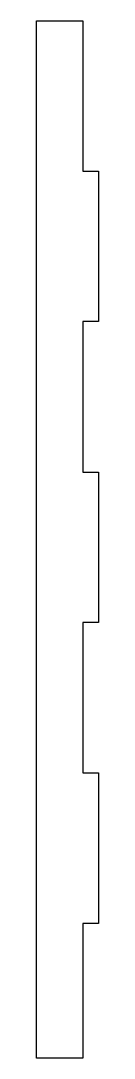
# Model space of a CAD drawing. Header units: millimetres. Extents: x -13 to 0, y -213 to 0.
import ezdxf

# ---------------------------------------------------------------- set-up
doc = ezdxf.new("R2010")
doc.units = ezdxf.units.MM
doc.layers.get('0').update_dxf_attribs({"linetype": 'CONTINUOUS'})

msp = doc.modelspace()

# ---------------------------------------------------------------- linework, layer by layer
msp.add_lwpolyline([(-3.2, -212.7), (-12.7, -212.7), (-12.7, 0), (-3.2, 0), (-3.2, -30.84), (0, -30.84), (0, -61.69), (-3.2, -61.69), (-3.2, -92.53), (0, -92.53), (0, -123.37), (-3.2, -123.37), (-3.2, -154.21), (0, -154.21), (0, -185.06), (-3.2, -185.06)], close=True)

doc.saveas('drawing.dxf')
